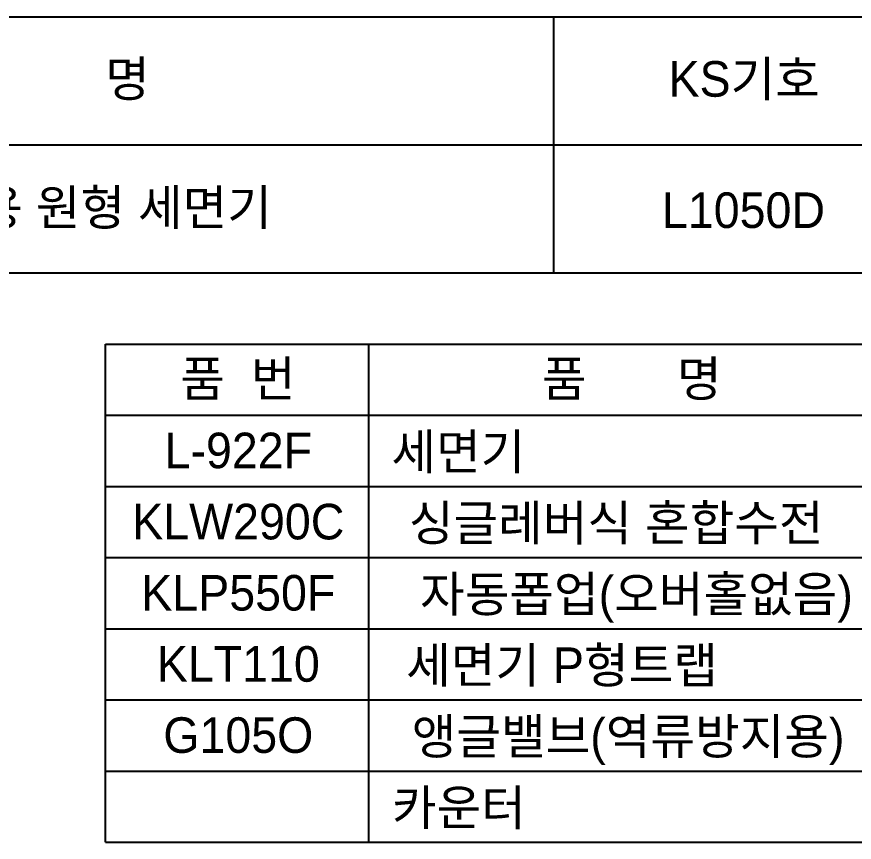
# Model space of a CAD drawing. Header units: millimetres. Extents: x 0 to 3800, y -67 to 2530.
# Drawn here: x 913 to 1501, y 1950 to 2530 of the extents above; entities that cross this region are included whole.
import ezdxf
from ezdxf.enums import TextEntityAlignment as Align

# ---------------------------------------------------------------- set-up
doc = ezdxf.new("R2010")
doc.units = ezdxf.units.MM
doc.layers.add('TEXT', color=7, linetype='Continuous')
doc.layers.add('도각라인', color=255, linetype='Continuous')
doc.styles.add('타이틀', font='H2GTRM.TTF', dxfattribs={"height": 25})

msp = doc.modelspace()

# ---------------------------------------------------------------- linework, layer by layer
at = {"layer": '도각라인', "color": 7}
for p, q in [((0, 2530), (1800, 2530)), ((1290, 2350), (1290, 2530)), ((520, 2440), (1800, 2440)), ((0, 2350), (1800, 2350)), ((975, 1950), (975, 2300)), ((975, 2300), (1770, 2300)), ((1160, 1950), (1160, 2300)), ((975, 2250), (1770, 2250)), ((975, 2200), (1770, 2200)), ((975, 2150), (1770, 2150)), ((975, 2100), (1770, 2100)), ((975, 2050), (1770, 2050)), ((975, 2000), (1770, 2000)), ((975, 1950), (1770, 1950))]:
    msp.add_line(p, q, dxfattribs=at)

# ---------------------------------------------------------------- texts
at = {"layer": 'TEXT', "style": '타이틀'}
for s, p in [('품             명', (915.69, 2486.4)), ('KS기호', (1423.85, 2486.32)), ('독립 카운터용 원형 세면기', (905.77, 2396)), ('L1050D', (1423.37, 2394.09)), ('품  번', (1067.94, 2275.73)), ('품       명', (1344.82, 2275.73)), ('L-922F', (1068.33, 2225.28)), ('세면기', (1222.97, 2224.38)), ('싱글레버식 혼합수전', (1333.92, 2174.38)), ('KLW290C', (1068.33, 2175.28)), ('KLP550F', (1068.33, 2125.28)), ('자동폽업(오버홀없음)', (1348.15, 2124.38)), ('세면기 P형트랩', (1295.81, 2074.38)), ('KLT110', (1068.33, 2075.28)), ('G105O', (1068.33, 2025.28)), ('앵글밸브(역류방지용)', (1342.26, 2024.38)), ('카운터', (1223.36, 1974.38))]:
    msp.add_text(s, height=25, dxfattribs=at).set_placement(p, align=Align.MIDDLE_CENTER)

doc.saveas('drawing.dxf')
